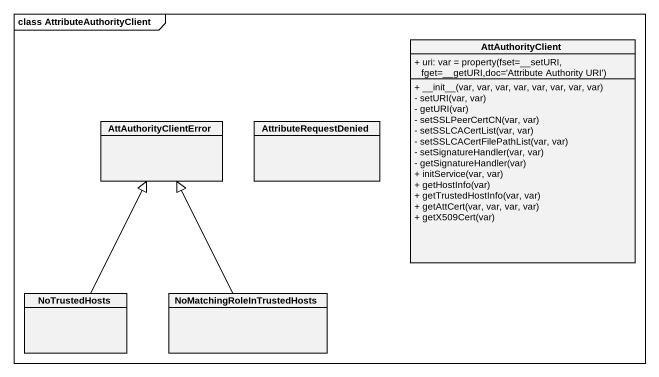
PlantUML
@startuml
mainframe class AttributeAuthorityClient
hide circle
hide empty members
skinparam classAttributeIconSize 0
class AttAuthorityClient {
  {field} + uri: var = property(fset=~__setURI, fget=~__getURI,doc='Attribute Authority URI')
  + ~__init~__(var, var, var, var, var, var, var, var)
  - setURI(var, var)
  - getURI(var)
  - setSSLPeerCertCN(var, var)
  - setSSLCACertList(var, var)
  - setSSLCACertFilePathList(var, var)
  - setSignatureHandler(var, var)
  - getSignatureHandler(var)
  + initService(var, var)
  + getHostInfo(var)
  + getTrustedHostInfo(var, var)
  + getAttCert(var, var, var, var)
  + getX509Cert(var)
}
class AttAuthorityClientError
class AttributeRequestDenied
class NoTrustedHosts
class NoMatchingRoleInTrustedHosts
NoTrustedHosts -up-|> AttAuthorityClientError
NoMatchingRoleInTrustedHosts -up-|> AttAuthorityClientError
@enduml
